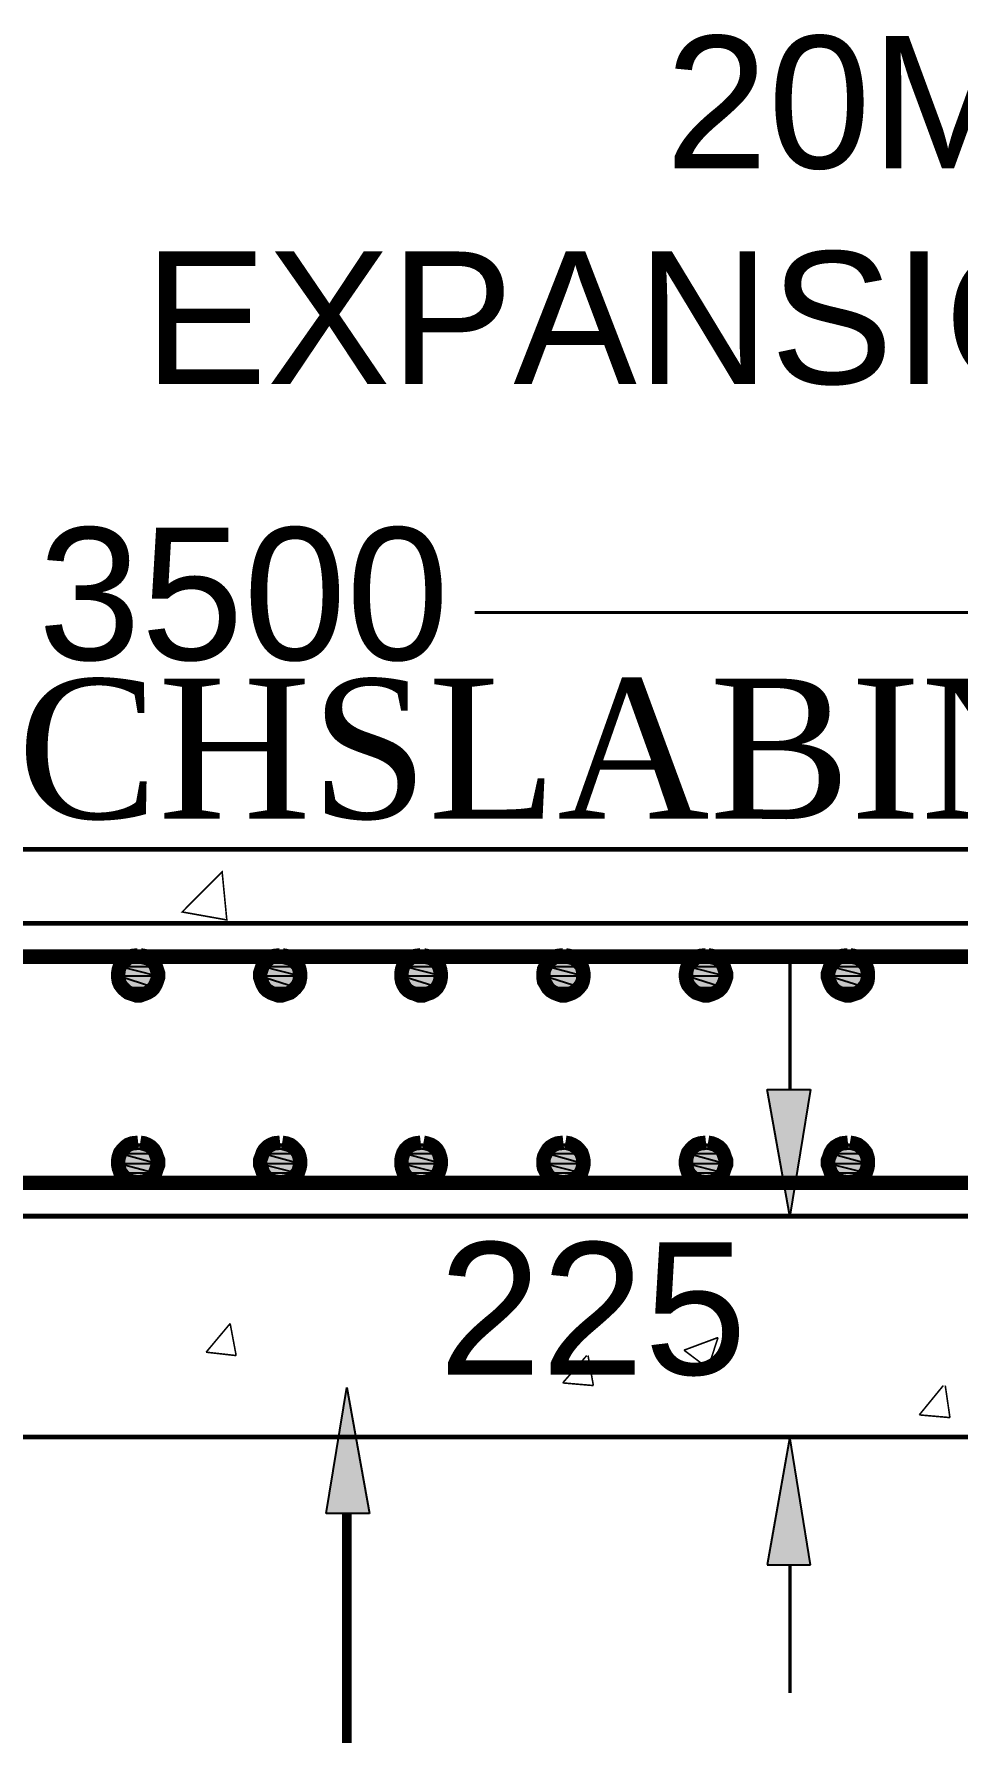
# Model space of a CAD drawing. Header units: millimetres. Extents: x 72 to 769, y 17 to 576.
# Drawn here: x 425.39 to 449.82, y 492.7 to 537.6 of the extents above; entities that cross this region are included whole.
import ezdxf

# ---------------------------------------------------------------- set-up
doc = ezdxf.new("R2010")
doc.units = ezdxf.units.MM
for name, color, linetype in [('H', 7, 'Continuous'), ('P', 7, 'Continuous'), ('T', 7, 'Continuous')]:
    doc.layers.add(name, color=color, linetype=linetype)

msp = doc.modelspace()

# ---------------------------------------------------------------- hatches: boundary and pattern name
at = {"layer": 'H', "linetype": 'Continuous'}
for points in [[(427.62, 512.692), (427.673, 512.939), (428.554, 512.939), (428.643, 512.692), (427.62, 512.692)], [(427.673, 512.939), (427.884, 513.115), (428.378, 513.115), (428.554, 512.939), (427.673, 512.939)], [(427.884, 513.115), (428.131, 513.186), (428.378, 513.115), (427.884, 513.115)], [(431.341, 512.692), (431.43, 512.939), (432.329, 512.939), (432.4, 512.692), (431.341, 512.692)], [(431.43, 512.939), (431.606, 513.115), (432.153, 513.115), (432.329, 512.939), (431.43, 512.939)], [(431.606, 513.115), (431.906, 513.186), (432.153, 513.115), (431.606, 513.115)], [(435.116, 512.692), (435.204, 512.939), (436.086, 512.939), (436.174, 512.692), (435.116, 512.692)], [(435.204, 512.939), (435.363, 513.115), (435.928, 513.115), (436.086, 512.939), (435.204, 512.939)], [(435.363, 513.115), (435.628, 513.186), (435.928, 513.115), (435.363, 513.115)], [(438.891, 512.692), (438.961, 512.939), (439.861, 512.939), (439.896, 512.692), (438.891, 512.692)], [(438.961, 512.939), (439.138, 513.115), (439.649, 513.115), (439.861, 512.939), (438.961, 512.939)], [(439.138, 513.115), (439.385, 513.186), (439.649, 513.115), (439.138, 513.115)], [(442.648, 512.692), (442.701, 512.939), (443.618, 512.939), (443.671, 512.692), (442.648, 512.692)], [(442.701, 512.939), (442.913, 513.115), (443.406, 513.115), (443.618, 512.939), (442.701, 512.939)], [(442.913, 513.115), (443.159, 513.186), (443.406, 513.115), (442.913, 513.115)], [(446.423, 512.692), (446.458, 512.939), (447.393, 512.939), (447.428, 512.692), (446.423, 512.692)], [(446.458, 512.939), (446.67, 513.115), (447.181, 513.115), (447.393, 512.939), (446.458, 512.939)], [(446.67, 513.115), (446.934, 513.186), (447.181, 513.115), (446.67, 513.115)], [(427.673, 512.392), (427.62, 512.692), (428.643, 512.692), (428.554, 512.392), (427.673, 512.392)], [(428.131, 512.128), (427.884, 512.216), (427.673, 512.392), (428.378, 512.216), (428.131, 512.128)], [(428.378, 512.216), (427.673, 512.392), (428.554, 512.392), (428.378, 512.216)], [(431.43, 512.392), (431.341, 512.692), (432.4, 512.692), (432.329, 512.392), (431.43, 512.392)], [(431.906, 512.128), (431.606, 512.216), (431.43, 512.392), (432.153, 512.216), (431.906, 512.128)], [(432.153, 512.216), (431.43, 512.392), (432.329, 512.392), (432.153, 512.216)], [(435.204, 512.392), (435.116, 512.692), (436.174, 512.692), (436.086, 512.392), (435.204, 512.392)], [(435.628, 512.128), (435.363, 512.216), (435.204, 512.392), (435.928, 512.216), (435.628, 512.128)], [(435.928, 512.216), (435.204, 512.392), (436.086, 512.392), (435.928, 512.216)], [(438.961, 512.392), (438.891, 512.692), (439.896, 512.692), (439.861, 512.392), (438.961, 512.392)], [(439.385, 512.128), (439.138, 512.216), (438.961, 512.392), (439.649, 512.216), (439.385, 512.128)], [(439.649, 512.216), (438.961, 512.392), (439.861, 512.392), (439.649, 512.216)], [(442.701, 512.392), (442.648, 512.692), (443.671, 512.692), (443.618, 512.392), (442.701, 512.392)], [(443.159, 512.128), (442.913, 512.216), (442.701, 512.392), (443.406, 512.216), (443.159, 512.128)], [(443.406, 512.216), (442.701, 512.392), (443.618, 512.392), (443.406, 512.216)], [(446.458, 512.392), (446.423, 512.692), (447.428, 512.692), (447.393, 512.392), (446.458, 512.392)], [(446.934, 512.128), (446.67, 512.216), (446.458, 512.392), (447.181, 512.216), (446.934, 512.128)], [(447.181, 512.216), (446.458, 512.392), (447.393, 512.392), (447.181, 512.216)], [(445.4, 506.342), (444.818, 509.676), (445.946, 509.676), (445.4, 506.342)], [(427.62, 507.735), (427.673, 507.982), (428.554, 507.982), (428.643, 507.735), (427.62, 507.735)], [(427.673, 507.982), (427.884, 508.194), (428.378, 508.194), (428.554, 507.982), (427.673, 507.982)], [(427.884, 508.194), (428.131, 508.247), (428.378, 508.194), (427.884, 508.194)], [(431.341, 507.735), (431.43, 507.982), (432.329, 507.982), (432.4, 507.735), (431.341, 507.735)], [(431.43, 507.982), (431.606, 508.194), (432.153, 508.194), (432.329, 507.982), (431.43, 507.982)], [(431.606, 508.194), (431.906, 508.247), (432.153, 508.194), (431.606, 508.194)], [(435.116, 507.735), (435.204, 507.982), (436.086, 507.982), (436.174, 507.735), (435.116, 507.735)], [(435.204, 507.982), (435.363, 508.194), (435.928, 508.194), (436.086, 507.982), (435.204, 507.982)], [(435.363, 508.194), (435.628, 508.247), (435.928, 508.194), (435.363, 508.194)], [(438.891, 507.735), (438.961, 507.982), (439.861, 507.982), (439.896, 507.735), (438.891, 507.735)], [(438.961, 507.982), (439.138, 508.194), (439.649, 508.194), (439.861, 507.982), (438.961, 507.982)], [(439.138, 508.194), (439.385, 508.247), (439.649, 508.194), (439.138, 508.194)], [(442.648, 507.735), (442.701, 507.982), (443.618, 507.982), (443.671, 507.735), (442.648, 507.735)], [(442.701, 507.982), (442.913, 508.194), (443.406, 508.194), (443.618, 507.982), (442.701, 507.982)], [(442.913, 508.194), (443.159, 508.247), (443.406, 508.194), (442.913, 508.194)], [(446.423, 507.735), (446.458, 507.982), (447.393, 507.982), (447.428, 507.735), (446.423, 507.735)], [(446.458, 507.982), (446.67, 508.194), (447.181, 508.194), (447.393, 507.982), (446.458, 507.982)], [(446.67, 508.194), (446.934, 508.247), (447.181, 508.194), (446.67, 508.194)], [(427.673, 507.488), (427.62, 507.735), (428.643, 507.735), (428.554, 507.488), (427.673, 507.488)], [(428.131, 507.224), (427.884, 507.312), (427.673, 507.488), (428.378, 507.312), (428.131, 507.224)], [(428.378, 507.312), (427.673, 507.488), (428.554, 507.488), (428.378, 507.312)], [(431.43, 507.488), (431.341, 507.735), (432.4, 507.735), (432.329, 507.488), (431.43, 507.488)], [(431.906, 507.224), (431.606, 507.312), (431.43, 507.488), (432.153, 507.312), (431.906, 507.224)], [(432.153, 507.312), (431.43, 507.488), (432.329, 507.488), (432.153, 507.312)], [(435.204, 507.488), (435.116, 507.735), (436.174, 507.735), (436.086, 507.488), (435.204, 507.488)], [(435.628, 507.224), (435.363, 507.312), (435.204, 507.488), (435.928, 507.312), (435.628, 507.224)], [(435.928, 507.312), (435.204, 507.488), (436.086, 507.488), (435.928, 507.312)], [(438.961, 507.488), (438.891, 507.735), (439.896, 507.735), (439.861, 507.488), (438.961, 507.488)], [(439.385, 507.224), (439.138, 507.312), (438.961, 507.488), (439.649, 507.312), (439.385, 507.224)], [(439.649, 507.312), (438.961, 507.488), (439.861, 507.488), (439.649, 507.312)], [(442.701, 507.488), (442.648, 507.735), (443.671, 507.735), (443.618, 507.488), (442.701, 507.488)], [(443.159, 507.224), (442.913, 507.312), (442.701, 507.488), (443.406, 507.312), (443.159, 507.224)], [(443.406, 507.312), (442.701, 507.488), (443.618, 507.488), (443.406, 507.312)], [(446.458, 507.488), (446.423, 507.735), (447.428, 507.735), (447.393, 507.488), (446.458, 507.488)], [(446.934, 507.224), (446.67, 507.312), (446.458, 507.488), (447.181, 507.312), (446.934, 507.224)], [(447.181, 507.312), (446.458, 507.488), (447.393, 507.488), (447.181, 507.312)], [(433.123, 498.457), (433.67, 501.809), (434.269, 498.457), (433.123, 498.457)], [(444.818, 497.099), (445.4, 500.503), (445.946, 497.099), (444.818, 497.099)]]:
    msp.add_hatch(color=256, dxfattribs=at).paths.add_polyline_path(points)

# ---------------------------------------------------------------- linework, layer by layer
at = {"layer": 'P'}
for points, const_width in [([(472.793, 522.305), (437.056, 522.305)], 0.085), ([(475.615, 516.043), (385.357, 516.043), (385.357, 500.503)], 0.127), ([(429.313, 514.385), (430.371, 515.444), (430.495, 514.174), (429.313, 514.385)], 0.042), ([(475.615, 514.085), (385.357, 514.085)], 0.127), ([(474.31, 513.203), (385.357, 513.203)], 0.381), ([(428.149, 513.239), (427.99, 513.221), (427.884, 513.186), (427.814, 513.115), (427.743, 513.045), (427.673, 512.974), (427.637, 512.868), (427.62, 512.763), (427.62, 512.657), (427.637, 512.551), (427.673, 512.463), (427.743, 512.374), (427.814, 512.304), (427.884, 512.251), (427.99, 512.216), (428.096, 512.18), (428.202, 512.18), (428.308, 512.216), (428.396, 512.251), (428.484, 512.304), (428.554, 512.374), (428.607, 512.463), (428.643, 512.551), (428.678, 512.657), (428.678, 512.763), (428.643, 512.868), (428.607, 512.974), (428.554, 513.045), (428.484, 513.115), (428.396, 513.186), (428.308, 513.221), (428.202, 513.239)], 0.381), ([(431.906, 513.239), (431.747, 513.221), (431.659, 513.186), (431.571, 513.115), (431.5, 513.045), (431.447, 512.974), (431.412, 512.868), (431.377, 512.763), (431.377, 512.657), (431.412, 512.551), (431.447, 512.463), (431.5, 512.374), (431.571, 512.304), (431.659, 512.251), (431.747, 512.216), (431.853, 512.18), (431.959, 512.18), (432.065, 512.216), (432.17, 512.251), (432.241, 512.304), (432.312, 512.374), (432.382, 512.463), (432.417, 512.551), (432.435, 512.657), (432.435, 512.763), (432.417, 512.868), (432.382, 512.974), (432.312, 513.045), (432.241, 513.115), (432.17, 513.186), (432.065, 513.221), (431.959, 513.239)], 0.381), ([(435.628, 513.239), (435.487, 513.221), (435.381, 513.186), (435.293, 513.115), (435.222, 513.045), (435.169, 512.974), (435.134, 512.868), (435.116, 512.763), (435.116, 512.657), (435.134, 512.551), (435.169, 512.463), (435.222, 512.374), (435.293, 512.304), (435.381, 512.251), (435.487, 512.216), (435.575, 512.18), (435.698, 512.18), (435.786, 512.216), (435.892, 512.251), (435.98, 512.304), (436.051, 512.374), (436.104, 512.463), (436.139, 512.551), (436.157, 512.657), (436.157, 512.763), (436.139, 512.868), (436.104, 512.974), (436.051, 513.045), (435.98, 513.115), (435.892, 513.186), (435.786, 513.221), (435.698, 513.239)], 0.381), ([(439.402, 513.239), (439.244, 513.221), (439.155, 513.186), (439.067, 513.115), (438.997, 513.045), (438.944, 512.974), (438.891, 512.868), (438.873, 512.763), (438.873, 512.657), (438.891, 512.551), (438.944, 512.463), (438.997, 512.374), (439.067, 512.304), (439.155, 512.251), (439.244, 512.216), (439.349, 512.18), (439.455, 512.18), (439.561, 512.216), (439.649, 512.251), (439.738, 512.304), (439.808, 512.374), (439.879, 512.463), (439.914, 512.551), (439.932, 512.657), (439.932, 512.763), (439.914, 512.868), (439.879, 512.974), (439.808, 513.045), (439.738, 513.115), (439.649, 513.186), (439.561, 513.221), (439.455, 513.239)], 0.381), ([(443.177, 513.239), (443.018, 513.221), (442.913, 513.186), (442.842, 513.115), (442.771, 513.045), (442.701, 512.974), (442.666, 512.868), (442.648, 512.763), (442.648, 512.657), (442.666, 512.551), (442.701, 512.463), (442.771, 512.374), (442.842, 512.304), (442.913, 512.251), (443.018, 512.216), (443.124, 512.18), (443.23, 512.18), (443.336, 512.216), (443.424, 512.251), (443.512, 512.304), (443.583, 512.374), (443.636, 512.463), (443.671, 512.551), (443.706, 512.657), (443.706, 512.763), (443.671, 512.868), (443.636, 512.974), (443.583, 513.045), (443.512, 513.115), (443.424, 513.186), (443.336, 513.221), (443.23, 513.239)], 0.381), ([(446.934, 513.239), (446.775, 513.221), (446.687, 513.186), (446.599, 513.115), (446.528, 513.045), (446.476, 512.974), (446.44, 512.868), (446.405, 512.763), (446.405, 512.657), (446.44, 512.551), (446.476, 512.463), (446.528, 512.374), (446.599, 512.304), (446.687, 512.251), (446.775, 512.216), (446.881, 512.18), (446.987, 512.18), (447.093, 512.216), (447.199, 512.251), (447.269, 512.304), (447.34, 512.374), (447.41, 512.463), (447.446, 512.551), (447.463, 512.657), (447.463, 512.763), (447.446, 512.868), (447.41, 512.974), (447.34, 513.045), (447.269, 513.115), (447.199, 513.186), (447.093, 513.221), (446.987, 513.239)], 0.381), ([(445.4, 509.693), (445.4, 513.08)], 0.085), ([(428.149, 508.282), (427.99, 508.265), (427.884, 508.229), (427.814, 508.176), (427.743, 508.106), (427.673, 508.018), (427.637, 507.912), (427.62, 507.824), (427.62, 507.7), (427.637, 507.612), (427.673, 507.506), (427.743, 507.418), (427.814, 507.347), (427.884, 507.294), (427.99, 507.259), (428.096, 507.242), (428.202, 507.242), (428.308, 507.259), (428.396, 507.294), (428.484, 507.347), (428.554, 507.418), (428.607, 507.506), (428.643, 507.612), (428.678, 507.7), (428.678, 507.824), (428.643, 507.912), (428.607, 508.018), (428.554, 508.106), (428.484, 508.176), (428.396, 508.229), (428.308, 508.265), (428.202, 508.282)], 0.381), ([(431.906, 508.282), (431.747, 508.265), (431.659, 508.229), (431.571, 508.176), (431.5, 508.106), (431.447, 508.018), (431.412, 507.912), (431.377, 507.824), (431.377, 507.7), (431.412, 507.612), (431.447, 507.506), (431.5, 507.418), (431.571, 507.347), (431.659, 507.294), (431.747, 507.259), (431.853, 507.242), (431.959, 507.242), (432.065, 507.259), (432.17, 507.294), (432.241, 507.347), (432.312, 507.418), (432.382, 507.506), (432.417, 507.612), (432.435, 507.7), (432.435, 507.824), (432.417, 507.912), (432.382, 508.018), (432.312, 508.106), (432.241, 508.176), (432.17, 508.229), (432.065, 508.265), (431.959, 508.282)], 0.381), ([(435.628, 508.282), (435.487, 508.265), (435.381, 508.229), (435.293, 508.176), (435.222, 508.106), (435.169, 508.018), (435.134, 507.912), (435.116, 507.824), (435.116, 507.7), (435.134, 507.612), (435.169, 507.506), (435.222, 507.418), (435.293, 507.347), (435.381, 507.294), (435.487, 507.259), (435.575, 507.242), (435.698, 507.242), (435.786, 507.259), (435.892, 507.294), (435.98, 507.347), (436.051, 507.418), (436.104, 507.506), (436.139, 507.612), (436.157, 507.7), (436.157, 507.824), (436.139, 507.912), (436.104, 508.018), (436.051, 508.106), (435.98, 508.176), (435.892, 508.229), (435.786, 508.265), (435.698, 508.282)], 0.381), ([(439.402, 508.282), (439.244, 508.265), (439.155, 508.229), (439.067, 508.176), (438.997, 508.106), (438.944, 508.018), (438.891, 507.912), (438.873, 507.824), (438.873, 507.7), (438.891, 507.612), (438.944, 507.506), (438.997, 507.418), (439.067, 507.347), (439.155, 507.294), (439.244, 507.259), (439.349, 507.242), (439.455, 507.242), (439.561, 507.259), (439.649, 507.294), (439.738, 507.347), (439.808, 507.418), (439.879, 507.506), (439.914, 507.612), (439.932, 507.7), (439.932, 507.824), (439.914, 507.912), (439.879, 508.018), (439.808, 508.106), (439.738, 508.176), (439.649, 508.229), (439.561, 508.265), (439.455, 508.282)], 0.381), ([(443.177, 508.282), (443.018, 508.265), (442.913, 508.229), (442.842, 508.176), (442.771, 508.106), (442.701, 508.018), (442.666, 507.912), (442.648, 507.824), (442.648, 507.7), (442.666, 507.612), (442.701, 507.506), (442.771, 507.418), (442.842, 507.347), (442.913, 507.294), (443.018, 507.259), (443.124, 507.242), (443.23, 507.242), (443.336, 507.259), (443.424, 507.294), (443.512, 507.347), (443.583, 507.418), (443.636, 507.506), (443.671, 507.612), (443.706, 507.7), (443.706, 507.824), (443.671, 507.912), (443.636, 508.018), (443.583, 508.106), (443.512, 508.176), (443.424, 508.229), (443.336, 508.265), (443.23, 508.282)], 0.381), ([(446.934, 508.282), (446.775, 508.265), (446.687, 508.229), (446.599, 508.176), (446.528, 508.106), (446.476, 508.018), (446.44, 507.912), (446.405, 507.824), (446.405, 507.7), (446.44, 507.612), (446.476, 507.506), (446.528, 507.418), (446.599, 507.347), (446.687, 507.294), (446.775, 507.259), (446.881, 507.242), (446.987, 507.242), (447.093, 507.259), (447.199, 507.294), (447.269, 507.347), (447.34, 507.418), (447.41, 507.506), (447.446, 507.612), (447.463, 507.7), (447.463, 507.824), (447.446, 507.912), (447.41, 508.018), (447.34, 508.106), (447.269, 508.176), (447.199, 508.229), (447.093, 508.265), (446.987, 508.282)], 0.381), ([(474.31, 507.224), (385.357, 507.224)], 0.381), ([(475.615, 506.342), (385.357, 506.342)], 0.127), ([(446.282, 506.342), (444.077, 506.342)], 0.085), ([(429.948, 502.744), (430.583, 503.502)], 0.042), ([(430.742, 502.655), (430.583, 503.502)], 0.042), ([(442.595, 502.797), (443.495, 503.132)], 0.042), ([(443.23, 502.32), (443.495, 503.132)], 0.042), ([(429.948, 502.744), (430.742, 502.655)], 0.042), ([(439.385, 501.932), (440.02, 502.655)], 0.042), ([(440.196, 501.862), (440.055, 502.655)], 0.042), ([(442.595, 502.797), (443.23, 502.32)], 0.042), ([(439.385, 501.932), (440.196, 501.862)], 0.042), ([(448.822, 501.086), (449.457, 501.862)], 0.042), ([(449.633, 501.015), (449.509, 501.862)], 0.042), ([(448.822, 501.086), (449.633, 501.015)], 0.042), ([(465.755, 500.503), (385.357, 500.503)], 0.127), ([(446.282, 500.503), (444.077, 500.503)], 0.085), ([(433.67, 498.475), (433.67, 479.548), (430.671, 479.548)], 0.254), ([(445.4, 497.117), (445.4, 493.73)], 0.085)]:
    msp.add_lwpolyline(points, dxfattribs=dict(at, const_width=const_width))
for points in [[(427.655, 512.939), (427.62, 512.692)], [(427.867, 513.115), (427.655, 512.939)], [(427.655, 512.939), (428.554, 512.939)], [(428.625, 512.692), (427.655, 512.939)], [(428.625, 512.692), (427.655, 512.939)], [(427.655, 512.939), (428.554, 512.939)], [(428.131, 513.203), (427.867, 513.115)], [(427.867, 513.115), (428.378, 513.115)], [(428.554, 512.939), (427.867, 513.115)], [(428.554, 512.939), (427.867, 513.115)], [(427.867, 513.115), (428.378, 513.115)], [(428.378, 513.115), (428.131, 513.203)], [(428.378, 513.115), (428.554, 512.939)], [(428.554, 512.939), (428.625, 512.692)], [(431.43, 512.939), (431.341, 512.692)], [(431.588, 513.115), (431.43, 512.939)], [(431.43, 512.939), (432.312, 512.939)], [(432.4, 512.692), (431.43, 512.939)], [(432.4, 512.692), (431.43, 512.939)], [(431.43, 512.939), (432.312, 512.939)], [(431.888, 513.203), (431.588, 513.115)], [(431.588, 513.115), (432.153, 513.115)], [(432.312, 512.939), (431.588, 513.115)], [(432.312, 512.939), (431.588, 513.115)], [(431.588, 513.115), (432.153, 513.115)], [(432.153, 513.115), (431.888, 513.203)], [(432.153, 513.115), (432.312, 512.939)], [(432.312, 512.939), (432.4, 512.692)], [(435.187, 512.939), (435.098, 512.692)], [(435.363, 513.115), (435.187, 512.939)], [(435.187, 512.939), (436.086, 512.939)], [(436.157, 512.692), (435.187, 512.939)], [(436.157, 512.692), (435.187, 512.939)], [(435.187, 512.939), (436.086, 512.939)], [(435.61, 513.203), (435.363, 513.115)], [(435.363, 513.115), (435.91, 513.115)], [(436.086, 512.939), (435.363, 513.115)], [(436.086, 512.939), (435.363, 513.115)], [(435.363, 513.115), (435.91, 513.115)], [(435.91, 513.115), (435.61, 513.203)], [(435.91, 513.115), (436.086, 512.939)], [(436.086, 512.939), (436.157, 512.692)], [(438.961, 512.939), (438.873, 512.692)], [(439.138, 513.115), (438.961, 512.939)], [(438.961, 512.939), (439.843, 512.939)], [(439.896, 512.692), (438.961, 512.939)], [(439.896, 512.692), (438.961, 512.939)], [(438.961, 512.939), (439.843, 512.939)], [(439.385, 513.203), (439.138, 513.115)], [(439.138, 513.115), (439.632, 513.115)], [(439.843, 512.939), (439.138, 513.115)], [(439.843, 512.939), (439.138, 513.115)], [(439.138, 513.115), (439.632, 513.115)], [(439.632, 513.115), (439.385, 513.203)], [(439.632, 513.115), (439.843, 512.939)], [(439.843, 512.939), (439.896, 512.692)], [(442.683, 512.939), (442.648, 512.692)], [(442.895, 513.115), (442.683, 512.939)], [(442.683, 512.939), (443.618, 512.939)], [(443.653, 512.692), (442.683, 512.939)], [(443.653, 512.692), (442.683, 512.939)], [(442.683, 512.939), (443.618, 512.939)], [(443.159, 513.203), (442.895, 513.115)], [(442.895, 513.115), (443.406, 513.115)], [(443.618, 512.939), (442.895, 513.115)], [(443.618, 512.939), (442.895, 513.115)], [(442.895, 513.115), (443.406, 513.115)], [(443.406, 513.115), (443.159, 513.203)], [(443.406, 513.115), (443.618, 512.939)], [(443.618, 512.939), (443.653, 512.692)], [(446.458, 512.939), (446.405, 512.692)], [(446.67, 513.115), (446.458, 512.939)], [(446.458, 512.939), (447.393, 512.939)], [(447.428, 512.692), (446.458, 512.939)], [(447.428, 512.692), (446.458, 512.939)], [(446.458, 512.939), (447.393, 512.939)], [(446.917, 513.203), (446.67, 513.115)], [(446.67, 513.115), (447.181, 513.115)], [(447.393, 512.939), (446.67, 513.115)], [(447.393, 512.939), (446.67, 513.115)], [(446.67, 513.115), (447.181, 513.115)], [(447.181, 513.115), (446.917, 513.203)], [(447.181, 513.115), (447.393, 512.939)], [(447.393, 512.939), (447.428, 512.692)], [(427.62, 512.692), (428.625, 512.692)], [(428.554, 512.392), (427.62, 512.692)], [(427.62, 512.692), (427.655, 512.392)], [(428.554, 512.392), (427.62, 512.692)], [(427.62, 512.692), (428.625, 512.692)], [(427.655, 512.392), (428.554, 512.392)], [(427.655, 512.392), (427.867, 512.233)], [(428.378, 512.233), (427.655, 512.392)], [(427.655, 512.392), (428.554, 512.392)], [(428.378, 512.233), (427.655, 512.392)], [(428.554, 512.392), (428.378, 512.233)], [(428.625, 512.692), (428.554, 512.392)], [(431.341, 512.692), (432.4, 512.692)], [(432.312, 512.392), (431.341, 512.692)], [(431.341, 512.692), (431.43, 512.392)], [(432.312, 512.392), (431.341, 512.692)], [(431.341, 512.692), (432.4, 512.692)], [(431.43, 512.392), (432.312, 512.392)], [(431.43, 512.392), (431.588, 512.233)], [(432.153, 512.233), (431.43, 512.392)], [(431.43, 512.392), (432.312, 512.392)], [(432.153, 512.233), (431.43, 512.392)], [(432.312, 512.392), (432.153, 512.233)], [(432.4, 512.692), (432.312, 512.392)], [(435.098, 512.692), (436.157, 512.692)], [(436.086, 512.392), (435.098, 512.692)], [(435.098, 512.692), (435.187, 512.392)], [(436.086, 512.392), (435.098, 512.692)], [(435.098, 512.692), (436.157, 512.692)], [(435.187, 512.392), (436.086, 512.392)], [(435.187, 512.392), (435.363, 512.233)], [(435.91, 512.233), (435.187, 512.392)], [(435.187, 512.392), (436.086, 512.392)], [(435.91, 512.233), (435.187, 512.392)], [(436.086, 512.392), (435.91, 512.233)], [(436.157, 512.692), (436.086, 512.392)], [(438.873, 512.692), (439.896, 512.692)], [(439.843, 512.392), (438.873, 512.692)], [(438.873, 512.692), (438.961, 512.392)], [(439.843, 512.392), (438.873, 512.692)], [(438.873, 512.692), (439.896, 512.692)], [(438.961, 512.392), (439.843, 512.392)], [(438.961, 512.392), (439.138, 512.233)], [(439.632, 512.233), (438.961, 512.392)], [(438.961, 512.392), (439.843, 512.392)], [(439.632, 512.233), (438.961, 512.392)], [(439.843, 512.392), (439.632, 512.233)], [(439.896, 512.692), (439.843, 512.392)], [(442.648, 512.692), (443.653, 512.692)], [(443.618, 512.392), (442.648, 512.692)], [(442.648, 512.692), (442.683, 512.392)], [(443.618, 512.392), (442.648, 512.692)], [(442.648, 512.692), (443.653, 512.692)], [(442.683, 512.392), (443.618, 512.392)], [(442.683, 512.392), (442.895, 512.233)], [(443.406, 512.233), (442.683, 512.392)], [(442.683, 512.392), (443.618, 512.392)], [(443.406, 512.233), (442.683, 512.392)], [(443.618, 512.392), (443.406, 512.233)], [(443.653, 512.692), (443.618, 512.392)], [(446.405, 512.692), (447.428, 512.692)], [(447.393, 512.392), (446.405, 512.692)], [(446.405, 512.692), (446.458, 512.392)], [(447.393, 512.392), (446.405, 512.692)], [(446.405, 512.692), (447.428, 512.692)], [(446.458, 512.392), (447.393, 512.392)], [(446.458, 512.392), (446.67, 512.233)], [(447.181, 512.233), (446.458, 512.392)], [(446.458, 512.392), (447.393, 512.392)], [(447.181, 512.233), (446.458, 512.392)], [(447.393, 512.392), (447.181, 512.233)], [(447.428, 512.692), (447.393, 512.392)], [(427.867, 512.233), (428.378, 512.233)], [(427.867, 512.233), (428.378, 512.233)], [(428.131, 512.145), (427.867, 512.233)], [(428.378, 512.233), (428.131, 512.145)], [(431.588, 512.233), (432.153, 512.233)], [(431.588, 512.233), (432.153, 512.233)], [(431.888, 512.145), (431.588, 512.233)], [(432.153, 512.233), (431.888, 512.145)], [(435.363, 512.233), (435.91, 512.233)], [(435.363, 512.233), (435.91, 512.233)], [(435.61, 512.145), (435.363, 512.233)], [(435.91, 512.233), (435.61, 512.145)], [(439.138, 512.233), (439.632, 512.233)], [(439.138, 512.233), (439.632, 512.233)], [(439.385, 512.145), (439.138, 512.233)], [(439.632, 512.233), (439.385, 512.145)], [(442.895, 512.233), (443.406, 512.233)], [(442.895, 512.233), (443.406, 512.233)], [(443.159, 512.145), (442.895, 512.233)], [(443.406, 512.233), (443.159, 512.145)], [(446.67, 512.233), (447.181, 512.233)], [(446.67, 512.233), (447.181, 512.233)], [(446.917, 512.145), (446.67, 512.233)], [(447.181, 512.233), (446.917, 512.145)], [(444.8, 509.693), (445.946, 509.693)], [(445.4, 506.342), (444.8, 509.693)], [(445.946, 509.693), (445.4, 506.342)], [(427.655, 508), (427.62, 507.735)], [(427.867, 508.212), (427.655, 508)], [(427.655, 508), (428.554, 508)], [(428.625, 507.735), (427.655, 508)], [(428.625, 507.735), (427.655, 508)], [(427.655, 508), (428.554, 508)], [(428.131, 508.247), (427.867, 508.212)], [(427.867, 508.212), (428.378, 508.212)], [(428.554, 508), (427.867, 508.212)], [(428.554, 508), (427.867, 508.212)], [(427.867, 508.212), (428.378, 508.212)], [(428.378, 508.212), (428.131, 508.247)], [(428.378, 508.212), (428.554, 508)], [(428.554, 508), (428.625, 507.735)], [(431.43, 508), (431.341, 507.735)], [(431.588, 508.212), (431.43, 508)], [(431.43, 508), (432.312, 508)], [(432.4, 507.735), (431.43, 508)], [(432.4, 507.735), (431.43, 508)], [(431.43, 508), (432.312, 508)], [(431.888, 508.247), (431.588, 508.212)], [(431.588, 508.212), (432.153, 508.212)], [(432.312, 508), (431.588, 508.212)], [(432.312, 508), (431.588, 508.212)], [(431.588, 508.212), (432.153, 508.212)], [(432.153, 508.212), (431.888, 508.247)], [(432.153, 508.212), (432.312, 508)], [(432.312, 508), (432.4, 507.735)], [(435.187, 508), (435.098, 507.735)], [(435.363, 508.212), (435.187, 508)], [(435.187, 508), (436.086, 508)], [(436.157, 507.735), (435.187, 508)], [(436.157, 507.735), (435.187, 508)], [(435.187, 508), (436.086, 508)], [(435.61, 508.247), (435.363, 508.212)], [(435.363, 508.212), (435.91, 508.212)], [(436.086, 508), (435.363, 508.212)], [(436.086, 508), (435.363, 508.212)], [(435.363, 508.212), (435.91, 508.212)], [(435.91, 508.212), (435.61, 508.247)], [(435.91, 508.212), (436.086, 508)], [(436.086, 508), (436.157, 507.735)], [(438.961, 508), (438.873, 507.735)], [(439.138, 508.212), (438.961, 508)], [(438.961, 508), (439.843, 508)], [(439.896, 507.735), (438.961, 508)], [(439.896, 507.735), (438.961, 508)], [(438.961, 508), (439.843, 508)], [(439.385, 508.247), (439.138, 508.212)], [(439.138, 508.212), (439.632, 508.212)], [(439.843, 508), (439.138, 508.212)], [(439.843, 508), (439.138, 508.212)], [(439.138, 508.212), (439.632, 508.212)], [(439.632, 508.212), (439.385, 508.247)], [(439.632, 508.212), (439.843, 508)], [(439.843, 508), (439.896, 507.735)], [(442.683, 508), (442.648, 507.735)], [(442.895, 508.212), (442.683, 508)], [(442.683, 508), (443.618, 508)], [(443.653, 507.735), (442.683, 508)], [(443.653, 507.735), (442.683, 508)], [(442.683, 508), (443.618, 508)], [(443.159, 508.247), (442.895, 508.212)], [(442.895, 508.212), (443.406, 508.212)], [(443.618, 508), (442.895, 508.212)], [(443.618, 508), (442.895, 508.212)], [(442.895, 508.212), (443.406, 508.212)], [(443.406, 508.212), (443.159, 508.247)], [(443.406, 508.212), (443.618, 508)], [(443.618, 508), (443.653, 507.735)], [(446.458, 508), (446.405, 507.735)], [(446.67, 508.212), (446.458, 508)], [(446.458, 508), (447.393, 508)], [(447.428, 507.735), (446.458, 508)], [(447.428, 507.735), (446.458, 508)], [(446.458, 508), (447.393, 508)], [(446.917, 508.247), (446.67, 508.212)], [(446.67, 508.212), (447.181, 508.212)], [(447.393, 508), (446.67, 508.212)], [(447.393, 508), (446.67, 508.212)], [(446.67, 508.212), (447.181, 508.212)], [(447.181, 508.212), (446.917, 508.247)], [(447.181, 508.212), (447.393, 508)], [(447.393, 508), (447.428, 507.735)], [(427.62, 507.735), (428.625, 507.735)], [(428.554, 507.488), (427.62, 507.735)], [(427.62, 507.735), (427.655, 507.488)], [(428.554, 507.488), (427.62, 507.735)], [(427.62, 507.735), (428.625, 507.735)], [(427.655, 507.488), (428.554, 507.488)], [(427.655, 507.488), (427.867, 507.312)], [(428.378, 507.312), (427.655, 507.488)], [(427.655, 507.488), (428.554, 507.488)], [(428.378, 507.312), (427.655, 507.488)], [(428.554, 507.488), (428.378, 507.312)], [(428.625, 507.735), (428.554, 507.488)], [(431.341, 507.735), (432.4, 507.735)], [(432.312, 507.488), (431.341, 507.735)], [(431.341, 507.735), (431.43, 507.488)], [(432.312, 507.488), (431.341, 507.735)], [(431.341, 507.735), (432.4, 507.735)], [(431.43, 507.488), (432.312, 507.488)], [(431.43, 507.488), (431.588, 507.312)], [(432.153, 507.312), (431.43, 507.488)], [(431.43, 507.488), (432.312, 507.488)], [(432.153, 507.312), (431.43, 507.488)], [(432.312, 507.488), (432.153, 507.312)], [(432.4, 507.735), (432.312, 507.488)], [(435.098, 507.735), (436.157, 507.735)], [(436.086, 507.488), (435.098, 507.735)], [(435.098, 507.735), (435.187, 507.488)], [(436.086, 507.488), (435.098, 507.735)], [(435.098, 507.735), (436.157, 507.735)], [(435.187, 507.488), (436.086, 507.488)], [(435.187, 507.488), (435.363, 507.312)], [(435.91, 507.312), (435.187, 507.488)], [(435.187, 507.488), (436.086, 507.488)], [(435.91, 507.312), (435.187, 507.488)], [(436.086, 507.488), (435.91, 507.312)], [(436.157, 507.735), (436.086, 507.488)], [(438.873, 507.735), (439.896, 507.735)], [(439.843, 507.488), (438.873, 507.735)], [(438.873, 507.735), (438.961, 507.488)], [(439.843, 507.488), (438.873, 507.735)], [(438.873, 507.735), (439.896, 507.735)], [(438.961, 507.488), (439.843, 507.488)], [(438.961, 507.488), (439.138, 507.312)], [(439.632, 507.312), (438.961, 507.488)], [(438.961, 507.488), (439.843, 507.488)], [(439.632, 507.312), (438.961, 507.488)], [(439.843, 507.488), (439.632, 507.312)], [(439.896, 507.735), (439.843, 507.488)], [(442.648, 507.735), (443.653, 507.735)], [(443.618, 507.488), (442.648, 507.735)], [(442.648, 507.735), (442.683, 507.488)], [(443.618, 507.488), (442.648, 507.735)], [(442.648, 507.735), (443.653, 507.735)], [(442.683, 507.488), (443.618, 507.488)], [(442.683, 507.488), (442.895, 507.312)], [(443.406, 507.312), (442.683, 507.488)], [(442.683, 507.488), (443.618, 507.488)], [(443.406, 507.312), (442.683, 507.488)], [(443.618, 507.488), (443.406, 507.312)], [(443.653, 507.735), (443.618, 507.488)], [(446.405, 507.735), (447.428, 507.735)], [(447.393, 507.488), (446.405, 507.735)], [(446.405, 507.735), (446.458, 507.488)], [(447.393, 507.488), (446.405, 507.735)], [(446.405, 507.735), (447.428, 507.735)], [(446.458, 507.488), (447.393, 507.488)], [(446.458, 507.488), (446.67, 507.312)], [(447.181, 507.312), (446.458, 507.488)], [(446.458, 507.488), (447.393, 507.488)], [(447.181, 507.312), (446.458, 507.488)], [(447.393, 507.488), (447.181, 507.312)], [(447.428, 507.735), (447.393, 507.488)], [(427.867, 507.312), (428.378, 507.312)], [(427.867, 507.312), (428.378, 507.312)], [(428.131, 507.224), (427.867, 507.312)], [(428.378, 507.312), (428.131, 507.224)], [(431.588, 507.312), (432.153, 507.312)], [(431.588, 507.312), (432.153, 507.312)], [(431.888, 507.224), (431.588, 507.312)], [(432.153, 507.312), (431.888, 507.224)], [(435.363, 507.312), (435.91, 507.312)], [(435.363, 507.312), (435.91, 507.312)], [(435.61, 507.224), (435.363, 507.312)], [(435.91, 507.312), (435.61, 507.224)], [(439.138, 507.312), (439.632, 507.312)], [(439.138, 507.312), (439.632, 507.312)], [(439.385, 507.224), (439.138, 507.312)], [(439.632, 507.312), (439.385, 507.224)], [(442.895, 507.312), (443.406, 507.312)], [(442.895, 507.312), (443.406, 507.312)], [(443.159, 507.224), (442.895, 507.312)], [(443.406, 507.312), (443.159, 507.224)], [(446.67, 507.312), (447.181, 507.312)], [(446.67, 507.312), (447.181, 507.312)], [(446.917, 507.224), (446.67, 507.312)], [(447.181, 507.312), (446.917, 507.224)], [(433.123, 498.475), (433.67, 501.809)], [(433.67, 501.809), (434.269, 498.475)], [(445.4, 500.503), (444.8, 497.117)], [(445.946, 497.117), (445.4, 500.503)], [(434.269, 498.475), (433.123, 498.475)], [(444.8, 497.117), (445.946, 497.117)]]:
    msp.add_lwpolyline(points, dxfattribs=at)

# ---------------------------------------------------------------- texts
at = {"layer": 'T', "attachment_point": 7}
for s, insert, char_height in [('{\\fArial|b0|i0|c0|p18;20MMTHICK}', (442.1, 534), 3.5), ('{\\fArial|b0|i0|c0|p18;EXPANSIONJOINT}', (428.3, 528.3), 3.5), ('{\\fArial|b0|i0|c0|p18;3500}', (425.5, 521), 3.5), ('{\\fTimes New Roman|b0|i0|c0|p18;APPRAOCHSLABINRCCM25}', (402.9, 516.8), 3.7), ('{\\fArial|b0|i0|c0|p18;225}', (436.1, 502.1), 3.5)]:
    msp.add_mtext(s, dxfattribs=dict(at, insert=insert, char_height=char_height))

doc.saveas('drawing.dxf')
